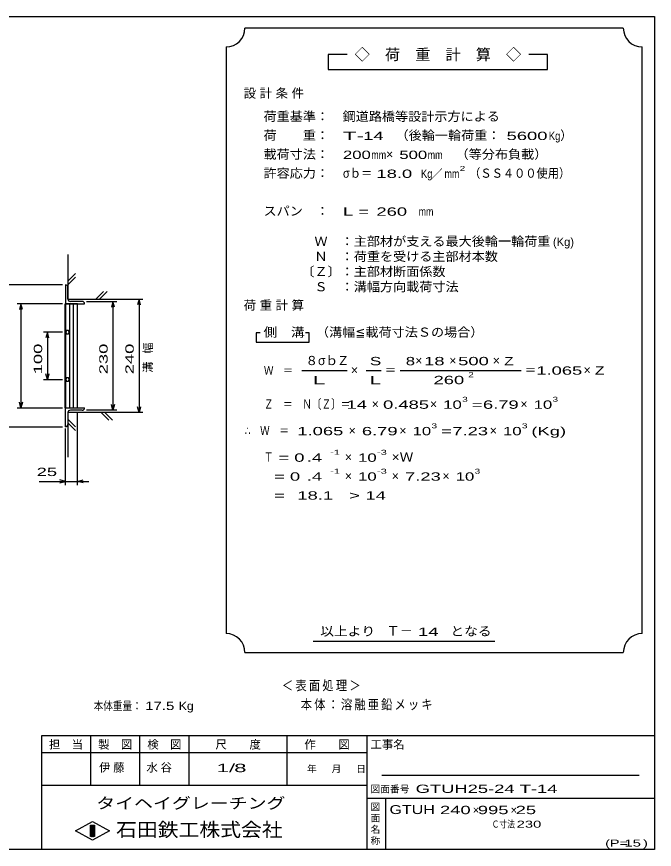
# Model space of a CAD drawing. Units: millimetres, scale not verified. Extents: x -1456 to 1385, y -1026 to 843.
# Drawn here: x 36 to 1385, y -917 to 843 of the extents above; entities that cross this region are included whole.
import ezdxf
from ezdxf.enums import TextEntityAlignment as Align

# ---------------------------------------------------------------- set-up
doc = ezdxf.new("R2010")
doc.units = ezdxf.units.MM
doc.header["$LTSCALE"] = 8
for name, color, linetype, lineweight in [('0_2', 150, 'Continuous', 25), ('16', 3, 'Continuous', 25), ('22', 4, 'Continuous', 25), ('24', 2, 'Continuous', 25)]:
    doc.layers.add(name, color=color, linetype=linetype, lineweight=lineweight)
doc.styles.add('ベクトル', font='')
doc.styles.get('ベクトル').set_extended_font_data('ベクトル')

msp = doc.modelspace()

# ---------------------------------------------------------------- linework, layer by layer
at = {"layer": '0_2'}
for p, q in [((-1383.2, 842.8), (1384.8, 842.8)), ((1384.8, 842.8), (1384.8, -917.2)), ((1384.8, -677.2), (88.8, -677.2)), ((88.8, -677.2), (88.8, -917.2)), ((192.8, -677.2), (192.8, -781.2)), ((296.8, -781.2), (296.8, -677.2)), ((400.8, -677.2), (400.8, -781.2)), ((608.8, -781.2), (608.8, -677.2)), ((776.8, -677.2), (776.8, -917.2)), ((776.8, -713.2), (88.8, -713.2)), ((1352.8, -761.2), (808.8, -761.2)), ((88.8, -781.2), (776.8, -781.2)), ((776.8, -809.2), (1384.8, -809.2)), ((816.8, -917.2), (816.8, -809.2)), ((160.8, -878), (196.8, -858)), ((196.8, -858), (232.8, -878)), ((196.8, -898), (160.8, -878)), ((192.8, -866), (200.8, -866)), ((192.8, -890), (192.8, -866)), ((192.8, -866), (194.4, -866)), ((194.4, -866), (194.4, -890)), ((196, -890), (196, -866)), ((196, -866), (197.6, -866)), ((232.8, -878), (196.8, -898)), ((197.6, -866), (197.6, -890)), ((199.2, -890), (199.2, -866)), ((199.2, -866), (200.8, -866)), ((200.8, -866), (200.8, -890)), ((200.8, -866), (200.8, -890)), ((200.8, -890), (192.8, -890)), ((194.4, -890), (196, -890)), ((197.6, -890), (199.2, -890)), ((1384.8, -917.2), (-1383.2, -917.2))]:
    msp.add_line(p, q, dxfattribs=at)
at = {"layer": '16'}
for p, q in [((140, 276), (140, 236)), ((145, 246), (145, 271)), ((139.3, 16), (139.3, 236)), ((139.3, 236), (140, 236)), ((140, 236), (180, 236)), ((140, 236), (140, 16)), ((165, 236), (140, 236)), ((148, 236), (148, 16)), ((175, 241), (150, 241)), ((157, 16), (157, 236)), ((165, 16), (165, 236)), ((141.976, 179.45), (140, 175.972)), ((145.976, 179.478), (141.976, 179.45)), ((148, 176), (145.976, 179.478)), ((146.024, 172.55), (148, 176.028)), ((140, 175.972), (142.024, 172.522)), ((142.024, 172.522), (146.024, 172.55)), ((141.976, 79.45), (140, 75.972)), ((140, 75.972), (142.024, 72.522)), ((145.976, 79.478), (141.976, 79.45)), ((142.024, 72.522), (146.024, 72.55)), ((148, 76), (145.976, 79.478)), ((146.024, 72.55), (148, 76.028)), ((140, 16), (139.3, 16)), ((140, 16), (180, 16)), ((140, -24), (140, 16)), ((140, 16), (165, 16)), ((145, 6), (145, -19)), ((175, 11), (150, 11))]:
    msp.add_line(p, q, dxfattribs=at)
for centre, start, end in [((140, 271), 0, 90), ((150, 246), 180, 270), ((175, 236), 0, 90), ((150, 6), 90, 180), ((175, 16), 270, 0), ((140, -19), 270, 0)]:
    msp.add_arc(centre, 5, start, end, dxfattribs=at)
at = {"layer": '22'}
for p, q in [((145, 340), (145, 246)), ((145, 284), (161, 300)), ((145, 276), (161, 292)), ((133.6, 276), (-18.4, 276)), ((204, 246), (220, 262)), ((212, 246), (228, 262)), ((133.6, 236), (37.6, 236)), ((45.6, 236), (42.4, 224)), ((48.8, 224), (45.6, 236)), ((45.6, 236), (45.6, 16)), ((145, 246), (303.2, 246)), ((184, 241), (248, 241)), ((240, 241), (236.8, 229)), ((243.2, 229), (240, 241)), ((240, 241), (240, 11)), ((295.2, 246), (292, 234)), ((298.4, 234), (295.2, 246)), ((295.2, 246), (295.2, 6)), ((133.6, 176), (93.6, 176)), ((101.6, 176), (98.4, 164)), ((104.8, 164), (101.6, 176)), ((101.6, 176), (101.6, 76)), ((101.6, 76), (98.4, 88)), ((104.8, 88), (101.6, 76)), ((93.6, 76), (133.6, 76)), ((45.6, 16), (42.4, 28)), ((48.8, 28), (45.6, 16)), ((240, 11), (236.8, 23)), ((243.2, 23), (240, 11)), ((295.2, 6), (292, 18)), ((298.4, 18), (295.2, 6)), ((37.6, 16), (133.6, 16)), ((303.2, 6), (145, 6)), ((145, 6), (145, -88)), ((165, -147.4), (165, 4.6)), ((248, 11), (184, 11)), ((215.2, 6), (231.2, -10)), ((223.2, 6), (239.2, -10)), ((145, -8), (161, -24)), ((145, -16), (161, -32)), ((-18.4, -24), (133.6, -24)), ((140, -147.4), (140, -28)), ((84, -139.4), (140, -139.4)), ((140, -139.4), (128, -136.2)), ((128, -142.6), (140, -139.4)), ((140, -139.4), (165, -139.4)), ((165, -139.4), (177, -136.2)), ((177, -142.6), (165, -139.4)), ((165, -139.4), (189, -139.4))]:
    msp.add_line(p, q, dxfattribs=at)
at = {"layer": '24', "color": 4}
for p, q in [((1319.2, 818.8), (519.2, 818.8)), ((479.2, 778.8), (479.2, -461.2)), ((1359.2, -461.2), (1359.2, 778.8)), ((735.2, 762.8), (695.2, 762.8)), ((695.2, 762.8), (695.2, 730.8)), ((1159.2, 762.8), (1119.2, 762.8)), ((1159.2, 730.8), (1159.2, 762.8)), ((695.2, 730.8), (1159.2, 730.8)), ((551.2, 174.8), (543.2, 174.8)), ((543.2, 174.8), (543.2, 154.8)), ((655.2, 174.8), (647.2, 174.8)), ((655.2, 154.8), (655.2, 174.8)), ((543.2, 154.8), (655.2, 154.8)), ((639.2, 94.8), (735.2, 94.8)), ((775.2, 94.8), (807.2, 94.8)), ((847.2, 94.8), (1103.2, 94.8)), ((663.2, -477.2), (1047.2, -477.2)), ((519.2, -501.2), (1319.2, -501.2))]:
    msp.add_line(p, q, dxfattribs=at)
for centre, start, end in [((479.2, 818.8), 270, 0), ((1359.2, 818.8), 180, 270), ((479.2, -501.2), 0, 90), ((1359.2, -501.2), 90, 180)]:
    msp.add_arc(centre, 40, start, end, dxfattribs=at)

# ---------------------------------------------------------------- texts
at = {"layer": '0_2', "style": 'ベクトル'}
for s, height, p in [('担\u3000当', 17.6, (104.8, -695.6)), ('製\u3000図', 17.6, (208.8, -695.6)), ('検\u3000図', 17.6, (312.8, -695.6)), ('尺\u3000\u3000度', 17.6, (456.8, -695.6)), ('作\u3000\u3000図', 17.6, (644.8, -695.6)), ('工事名', 17.6, (784.8, -695.6)), ('年', 14.66, (650.4, -747.2)), ('月', 14.66, (702.4, -747.2)), ('日', 14.66, (754.4, -747.2)), ('図面番号', 14.66, (784.8, -789.6)), ('図', 14.66, (784.8, -827.2)), ('面', 14.66, (784.8, -851.2)), ('名', 14.66, (784.8, -875.2)), ('称', 14.66, (784.8, -899.2))]:
    msp.add_text(s, height=height, dxfattribs=at).set_placement(p, align=Align.MIDDLE_LEFT)
at = {"layer": '0_2', "color": 222, "style": 'ベクトル'}
for s, height, width, p in [('タイヘイグレーチング', 23.46, 1.25, (204.8, -819.6)), ('石田鉄工株式会社', 29.33, 1.1, (246.8, -875.6))]:
    msp.add_text(s, height=height, dxfattribs=dict(at, width=width)).set_placement(p, align=Align.MIDDLE_LEFT)
at = {"layer": '22', "color": 2, "style": 'ベクトル', "width": 1.65}
for s, p in [(' 100 ', (81.6, 76)), (' 230 ', (220, 76)), (' 240 ', (275.2, 76))]:
    msp.add_text(s, height=17.6, rotation=90, dxfattribs=at).set_placement(p, align=Align.MIDDLE_LEFT)
at = {"layer": '22', "color": 2, "style": 'ベクトル'}
for s, height, width, p in [(' 25 ', 17.6, 1.65, (68, -119.4)), ('本体重量：', 17.6, 0.85, (199.2, -614)), (' 17.5', 17.6, 1.35, (299.2, -614)), ('Kg', 17.6, 1.1, (379.2, -614)), ('1/', 17.6, 2, (459.2, -745.2)), (' 8 ', 17.6, 2, (483.2, -745.2)), ('GTUH25-24 T-14   ', 17.6, 1.65, (880, -789.2)), ('GTUH', 18.77, 1.35, (824.8, -833.2)), (' 240 ', 17.6, 1.65, (920.8, -834)), (' 995 ', 17.6, 1.65, (1000.8, -834)), (' 25 ', 17.6, 1.65, (1080.8, -834)), ('Ｃ寸法：', 14.66, 0.8, (1040.8, -864)), (' 230 ', 14.66, 1.6, (1084.8, -864)), ('(P=', 14.66, 1.55, (1280.8, -904)), (' 15 ', 14.66, 1.6, (1312.8, -904)), (')', 14.66, 1.6, (1360.8, -904))]:
    msp.add_text(s, height=height, dxfattribs=dict(at, width=width)).set_placement(p, align=Align.MIDDLE_LEFT)
for p in [(1000.8, -834), (1080.8, -834)]:
    msp.add_text('×', height=17.6, dxfattribs=at).set_placement(p, align=Align.MIDDLE_LEFT)
at = {"layer": '22', "color": 2, "insert": (315.2, 90), "char_height": 17.6, "attachment_point": 4, "rotation": 90, "style": 'ベクトル'}
msp.add_mtext('\\T1.67;溝幅', dxfattribs=at)
at = {"layer": '22', "color": 2, "attachment_point": 4, "style": 'ベクトル'}
for s, insert, char_height in [('\\T1.2;\\W0.85;＜表面処理＞', (597.2, -572), 20.53), ('\\T1.19;\\W0.85;本体：溶融亜鉛メッキ', (637.2, -612), 20.53), ('\\T1.25;伊藤\u3000', (210.8, -745.2), 17.6), ('\\T1.25;水谷\u3000', (310.8, -745.2), 17.6)]:
    msp.add_mtext(s, dxfattribs=dict(at, insert=insert, char_height=char_height))
at = {"layer": '24', "style": 'ベクトル'}
for s, height, p in [('◇\u3000荷\u3000重\u3000計\u3000算\u3000◇', 23.46, (751.2, 762.8)), ('）', 19.35, (1185.6, 592)), ('×', 19.35, (817.6, 552)), ('／', 17.6, (913.2, 510.8)), ('(Kg)', 17.6, (1170.4, 366.8)), ('８', 19.35, (647.2, 116)), ('σｂ', 19.35, (673.6, 116)), ('Ｚ', 19.35, (713.6, 116)), ('×', 19.35, (879.2, 116)), ('×', 19.35, (951.2, 116)), ('×', 19.35, (1043.2, 116)), ('×', 19.35, (743.2, 96)), ('×', 19.35, (1235.2, 96)), ('×', 19.35, (787.2, 24)), ('×', 19.35, (910.4, 24)), ('×', 19.35, (1101.6, 24)), ('×', 19.35, (738.4, -32)), ('×', 19.35, (845.6, -32)), ('×', 19.35, (1036.8, -32)), ('×', 19.35, (730.4, -88)), ('×', 19.35, (730.4, -128)), ('×', 19.35, (829.6, -128)), ('×', 19.35, (936.8, -128)), ('Ｔ－', 20.53, (818.4, -455.2))]:
    msp.add_text(s, height=height, dxfattribs=at).set_placement(p, align=Align.MIDDLE_LEFT)
for s, height, width, p in [('荷重基準：\u3000', 19.35, 1.05, (558.4, 632)), ('鋼道路橋等設計示方による', 19.35, 1.05, (725.6, 632)), ('荷\u3000\u3000重：\u3000', 19.35, 1.05, (558.4, 592)), ('T-', 17.6, 2, (726.4, 590.8)), (' 14 ', 17.6, 1.65, (758.4, 590.8)), ('（後輪一輪荷重：', 19.35, 1.05, (837.6, 592)), (' 5600', 17.6, 1.65, (1061.6, 590.8)), ('Kg', 17.6, 0.85, (1161.6, 590.8)), ('載荷寸法：\u3000', 19.35, 1.05, (558.4, 552)), ('\u3000（等分布負載）', 19.35, 1.05, (936.8, 552)), ('200', 17.6, 1.5, (726.4, 550.8)), ('mm', 17.6, 0.8, (786.4, 550.8)), ('500', 17.6, 1.5, (845.6, 550.8)), ('mm', 17.6, 0.8, (905.6, 550.8)), ('許容応力：\u3000', 19.35, 1.05, (558.4, 512)), ('σｂ＝', 19.35, 0.9, (726.4, 512)), (' 18.0', 17.6, 1.65, (786.4, 510.8)), ('Kg', 17.6, 0.85, (891.2, 510.8)), ('mm', 17.6, 0.8, (941.2, 510.8)), ('2', 10.56, 1.5, (973.2, 522)), ('（ＳＳ４００使用）', 19.35, 0.9, (993.2, 512)), ('スパン\u3000：\u3000', 19.35, 1.05, (558.4, 432)), ('L =', 17.6, 1.65, (726.4, 430.8)), (' 260 ', 17.6, 1.65, (786.4, 430.8)), ('mm', 17.6, 0.8, (886.4, 430.8)), ('\u3000Ｗ\u3000：主部材が支える最大後輪一輪荷重', 19.35, 1.05, (638.4, 368)), ('\u3000Ｎ\u3000：荷重を受ける主部材本数', 19.35, 1.05, (638.4, 336)), ('〔Ｚ〕：主部材断面係数', 19.35, 1.05, (638.4, 304)), ('\u3000Ｓ\u3000：溝幅方向載荷寸法', 19.35, 1.05, (638.4, 272)), ('側\u3000溝', 19.35, 1.1, (558.4, 176)), ('\u3000（溝幅≦載荷寸法Ｓの場合）', 19.35, 1.05, (641.6, 176)), ('S', 17.6, 1.55, (783.2, 114.8)), ('8', 17.6, 1.5, (859.2, 114.8)), (' 18 ', 17.6, 1.65, (887.2, 114.8)), (' 500 ', 17.6, 1.65, (959.2, 114.8)), ('Z', 17.6, 1.4, (1067.2, 114.8)), ('Ｗ\u3000＝', 17.6, 0.85, (559.2, 94.8)), ('＝', 19.35, 0.9, (815.2, 96)), ('2', 10.56, 1.5, (991.2, 86)), ('＝', 19.35, 0.9, (1111.2, 96)), ('1.065', 17.6, 1.65, (1135.2, 94.8)), ('Z', 17.6, 1.4, (1259.2, 94.8)), ('L', 17.6, 1.8, (783.2, 74.8)), (' 260 ', 17.6, 1.65, (907.2, 74.8)), ('Ｚ\u3000＝\u3000Ｎ〔Ｚ〕＝', 19.35, 0.75, (559.2, 24)), ('3', 10.56, 1.5, (978.4, 34)), ('3', 10.56, 1.5, (1169.6, 34)), (' 14 ', 17.6, 1.65, (723.2, 22.8)), ('0.485', 17.6, 1.65, (811.2, 22.8)), ('10', 17.6, 1.5, (938.4, 22.8)), ('=', 17.6, 1.7, (998.4, 22.8)), ('6.79', 17.6, 1.65, (1022.4, 22.8)), ('10', 17.6, 1.5, (1129.6, 22.8)), ('3', 10.56, 1.5, (913.6, -22)), ('3', 10.56, 1.5, (1104.8, -22)), ('∴\u3000Ｗ\u3000＝', 19.35, 0.75, (519.2, -32)), (' 1.065', 17.6, 1.65, (619.2, -33.2)), ('6.79', 17.6, 1.65, (766.4, -33.2)), ('10', 17.6, 1.5, (873.6, -33.2)), ('=', 17.6, 1.7, (933.6, -33.2)), ('7.23', 17.6, 1.65, (957.6, -33.2)), ('10', 17.6, 1.5, (1064.8, -33.2)), ('(Kg)', 17.6, 1.65, (1124.8, -33.2)), ('Ｔ', 19.35, 0.75, (559.2, -88)), (' = 0', 17.6, 1.65, (579.2, -89.2)), (' .4 ', 17.6, 1.65, (639.2, -89.2)), ('-1', 10.56, 1.65, (699.2, -78)), ('10', 17.6, 1.5, (758.4, -89.2)), ('-3', 10.56, 1.65, (798.4, -78)), ('×Ｗ', 19.35, 1.1, (829.6, -88)), ('  = 0', 17.6, 1.65, (559.2, -129.2)), (' .4 ', 17.6, 1.65, (639.2, -129.2)), ('-1', 10.56, 1.65, (699.2, -118)), ('10', 17.6, 1.5, (758.4, -129.2)), ('-3', 10.56, 1.65, (798.4, -118)), ('7.23', 17.6, 1.65, (857.6, -129.2)), ('10', 17.6, 1.5, (964.8, -129.2)), ('3', 10.56, 1.5, (1004.8, -118)), ('  =', 17.6, 1.65, (559.2, -169.2)), (' 18.1', 17.6, 1.65, (619.2, -169.2)), ('>', 17.6, 1.7, (739.2, -169.2)), (' 14 ', 17.6, 1.65, (763.2, -169.2)), ('以上より\u3000', 19.35, 1.1, (678.4, -456)), (' 14 ', 17.6, 1.65, (874.4, -457.2)), ('となる', 19.35, 1.1, (953.6, -456))]:
    msp.add_text(s, height=height, dxfattribs=dict(at, width=width)).set_placement(p, align=Align.MIDDLE_LEFT)
at = {"layer": '24', "attachment_point": 4, "style": 'ベクトル'}
for s, insert, char_height in [('\\T1.28;設計条件', (516.4, 680), 19.35), ('\\T1.28;荷重計算', (516.4, 232), 19.35), ('\\T1.5;\\W2;\\~L\\~', (643.2, 74.8), 17.6)]:
    msp.add_mtext(s, dxfattribs=dict(at, insert=insert, char_height=char_height))

doc.saveas('drawing.dxf')
